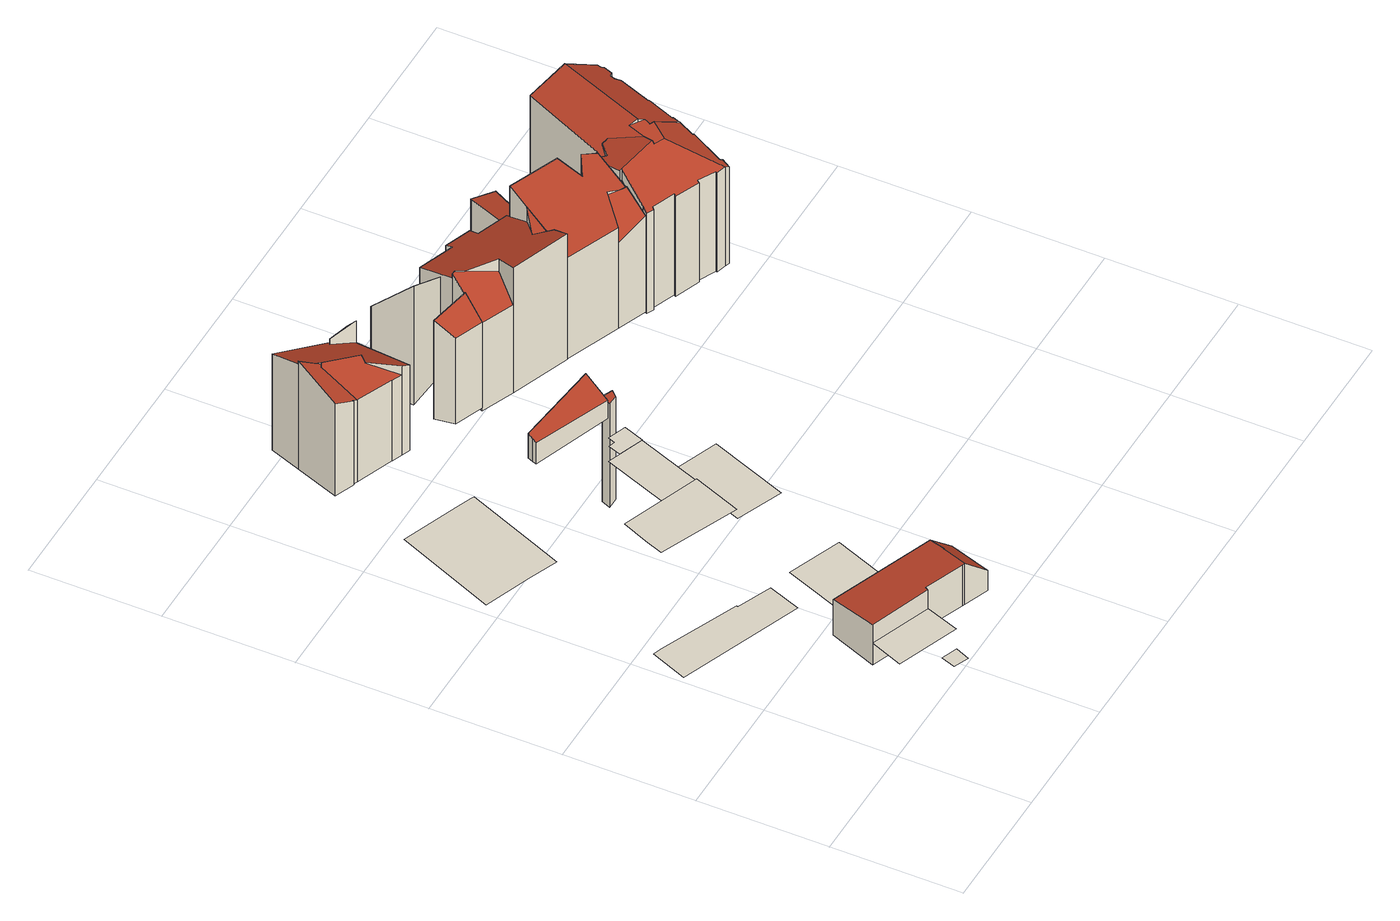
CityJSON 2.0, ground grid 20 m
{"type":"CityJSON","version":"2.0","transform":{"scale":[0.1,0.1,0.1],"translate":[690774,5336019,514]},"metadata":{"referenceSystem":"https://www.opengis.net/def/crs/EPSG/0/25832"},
"CityObjects":{
"building1":{"type":"Building","attributes":{"area_m2":55.53,"max_x":690797.88,"max_y":5336030,"min_x":690786.38,"min_y":5336021.5,"rf_extrusion_mode":"skip","rf_force_lod11":false,"rf_h_ground":518.7,"rf_h_pc_98p":0,"rf_h_roof_50p":0,"rf_h_roof_70p":0,"rf_h_roof_max":0,"rf_h_roof_min":0,"rf_is_glass_roof":false,"rf_nodata_frac":0.977,"rf_nodata_r":0,"rf_pc_select":"_HIGHEST_YET_INSUFFICIENT_COVERAGE","rf_pc_year":2026,"rf_pointcloud_unusable":true,"rf_pt_density":11.2,"rf_roof_planes":0,"rf_roof_type":"no points","rf_success":true,"rf_t_run":7,"source_file":"690_5336.gml"},"geometry":[{"type":"MultiSurface","lod":"0","boundaries":[[[0,1,2,3]]]}]},
"building2":{"type":"Building","attributes":{"area_m2":118.25,"max_x":690795.81,"max_y":5336057,"min_x":690774.81,"min_y":5336044,"rf_extrusion_mode":"skip","rf_force_lod11":false,"rf_h_ground":514.73,"rf_h_pc_98p":0,"rf_h_roof_50p":0,"rf_h_roof_70p":0,"rf_h_roof_max":0,"rf_h_roof_min":0,"rf_is_glass_roof":false,"rf_nodata_frac":1,"rf_nodata_r":0,"rf_pc_select":"_HIGHEST_YET_INSUFFICIENT_COVERAGE","rf_pc_year":0,"rf_pointcloud_unusable":true,"rf_pt_density":0,"rf_roof_planes":0,"rf_roof_type":"no points","rf_success":true,"rf_t_run":0,"source_file":"690_5336.gml"},"geometry":[{"type":"MultiSurface","lod":"0","boundaries":[[[4,5,6,7,8,9,10]]]}]},
"building3":{"type":"Building","attributes":{"area_m2":5.8,"max_x":690795.94,"max_y":5336022.5,"min_x":690792.81,"min_y":5336019,"rf_extrusion_mode":"skip","rf_force_lod11":false,"rf_h_ground":515.04,"rf_h_pc_98p":0,"rf_h_roof_50p":0,"rf_h_roof_70p":0,"rf_h_roof_max":0,"rf_h_roof_min":0,"rf_is_glass_roof":false,"rf_nodata_frac":0.25,"rf_nodata_r":0,"rf_pc_select":"_HIGHEST_YET_INSUFFICIENT_COVERAGE","rf_pc_year":2026,"rf_pointcloud_unusable":true,"rf_pt_density":12.44,"rf_roof_planes":0,"rf_roof_type":"no points","rf_success":true,"rf_t_run":4,"source_file":"690_5336.gml"},"geometry":[{"type":"MultiSurface","lod":"0","boundaries":[[[11,12,13,14]]]}]},
"building4":{"type":"Building","attributes":{"area_m2":101.1,"max_x":690793.38,"max_y":5336063.5,"min_x":690778.38,"min_y":5336051.5,"rf_extrusion_mode":"skip","rf_force_lod11":false,"rf_h_ground":532.24,"rf_h_pc_98p":0,"rf_h_roof_50p":0,"rf_h_roof_70p":0,"rf_h_roof_max":0,"rf_h_roof_min":0,"rf_is_glass_roof":false,"rf_nodata_frac":1,"rf_nodata_r":0,"rf_pc_select":"_HIGHEST_YET_INSUFFICIENT_COVERAGE","rf_pc_year":0,"rf_pointcloud_unusable":true,"rf_pt_density":0,"rf_roof_planes":0,"rf_roof_type":"no points","rf_success":true,"rf_t_run":0,"source_file":"690_5336.gml"},"geometry":[{"type":"MultiSurface","lod":"0","boundaries":[[[15,16,17,18,19]]]}]},
"building5":{"type":"Building","attributes":{"area_m2":160.46,"max_x":690811.12,"max_y":5336037.5,"min_x":690788.38,"min_y":5336023,"rf_extrusion_mode":"standard","rf_force_lod11":false,"rf_h_ground":514.7,"rf_h_pc_98p":0,"rf_h_roof_50p":521.37,"rf_h_roof_70p":521.88,"rf_h_roof_max":522.14,"rf_h_roof_min":518,"rf_is_glass_roof":false,"rf_nodata_frac":0.54,"rf_nodata_r":0,"rf_pc_select":"_HIGHEST_YET_INSUFFICIENT_COVERAGE","rf_pc_year":2026,"rf_pointcloud_unusable":false,"rf_pt_density":106.25,"rf_ridgelines":0,"rf_rmse_lod22":0.305,"rf_roof_planes":6,"rf_roof_type":"slanted","rf_success":true,"rf_t_run":72,"rf_volume_lod22":1063.98,"source_file":"690_5336.gml"},"children":["building5-1"]},
"building5-1":{"type":"BuildingPart","parents":["building5"],"geometry":[{"type":"Solid","lod":"2.2","boundaries":[[[[20,21,22,23,24,25,26,27,28]],[[29,21,20,30]],[[30,20,28,31]],[[31,28,27,32]],[[33,34,35]],[[34,33,36]],[[32,27,26,37]],[[38,25,24,39]],[[39,24,23,40]],[[35,22,21,29]],[[37,26,25,38]],[[40,23,22,35]],[[38,36,33,35,29,30,31,32,37]],[[36,38,39,40,35,34]]]],"semantics":{"surfaces":[{"type":"GroundSurface"},{"type":"WallSurface","on_footprint_edge":true},{"type":"WallSurface","on_footprint_edge":false},{"type":"RoofSurface","rf_azimuth":15.1,"rf_h_roof_50p":521.62,"rf_h_roof_70p":521.8,"rf_h_roof_max":522.1,"rf_h_roof_min":521.1,"rf_slope":6.58},{"type":"RoofSurface","rf_azimuth":106.77,"rf_h_roof_50p":519.92,"rf_h_roof_70p":520.71,"rf_h_roof_max":522.09,"rf_h_roof_min":517.8,"rf_slope":42.18}],"values":[[0,1,1,1,2,2,1,1,1,1,1,1,3,4]]}}]},
"building6":{"type":"Building","attributes":{"area_m2":212.73,"max_x":690792.81,"max_y":5336096.5,"min_x":690774.56,"min_y":5336076.5,"rf_extrusion_mode":"standard","rf_force_lod11":false,"rf_h_ground":515.73,"rf_h_pc_98p":0,"rf_h_roof_50p":534.85,"rf_h_roof_70p":534.91,"rf_h_roof_max":535.07,"rf_h_roof_min":534.55,"rf_is_glass_roof":false,"rf_nodata_frac":0.582,"rf_nodata_r":0,"rf_pc_select":"_HIGHEST_YET_INSUFFICIENT_COVERAGE","rf_pc_year":2026,"rf_pointcloud_unusable":false,"rf_pt_density":7.04,"rf_ridgelines":0,"rf_rmse_lod22":0,"rf_roof_planes":1,"rf_roof_type":"slanted","rf_success":true,"rf_t_run":19,"rf_volume_lod22":0,"source_file":"690_5336.gml"},"geometry":[{"type":"MultiSurface","lod":"0","boundaries":[[[41,42,43,44,45,46,47,48]]]}]},
"building7":{"type":"Building","attributes":{"area_m2":65.28,"max_x":690797.19,"max_y":5336071,"min_x":690787.69,"min_y":5336059,"rf_extrusion_mode":"skip","rf_force_lod11":false,"rf_h_ground":531.93,"rf_h_pc_98p":0,"rf_h_roof_50p":0,"rf_h_roof_70p":0,"rf_h_roof_max":0,"rf_h_roof_min":0,"rf_is_glass_roof":false,"rf_nodata_frac":0.969,"rf_nodata_r":0,"rf_pc_select":"_HIGHEST_YET_INSUFFICIENT_COVERAGE","rf_pc_year":2026,"rf_pointcloud_unusable":true,"rf_pt_density":4.5,"rf_roof_planes":0,"rf_roof_type":"no points","rf_success":true,"rf_t_run":6,"source_file":"690_5336.gml"},"geometry":[{"type":"MultiSurface","lod":"0","boundaries":[[[49,50,51,52]]]}]},
"building8":{"type":"Building","attributes":{"area_m2":98.35,"max_x":690802.12,"max_y":5336063,"min_x":690790.44,"min_y":5336048.5,"rf_extrusion_mode":"skip","rf_force_lod11":false,"rf_h_ground":530.83,"rf_h_pc_98p":0,"rf_h_roof_50p":0,"rf_h_roof_70p":0,"rf_h_roof_max":0,"rf_h_roof_min":0,"rf_is_glass_roof":false,"rf_nodata_frac":0.954,"rf_nodata_r":0,"rf_pc_select":"_HIGHEST_YET_INSUFFICIENT_COVERAGE","rf_pc_year":2026,"rf_pointcloud_unusable":true,"rf_pt_density":10.67,"rf_roof_planes":0,"rf_roof_type":"no points","rf_success":true,"rf_t_run":2,"source_file":"690_5336.gml"},"geometry":[{"type":"MultiSurface","lod":"0","boundaries":[[[53,54,55,56]]]}]},
"building9":{"type":"Building","attributes":{"area_m2":113.41,"max_x":690807.62,"max_y":5336048,"min_x":690794.75,"min_y":5336033,"rf_extrusion_mode":"standard","rf_force_lod11":false,"rf_h_ground":514.87,"rf_h_pc_98p":0,"rf_h_roof_50p":518.5,"rf_h_roof_70p":518.53,"rf_h_roof_max":518.61,"rf_h_roof_min":517.89,"rf_is_glass_roof":false,"rf_nodata_frac":0.562,"rf_nodata_r":0,"rf_pc_select":"_HIGHEST_YET_INSUFFICIENT_COVERAGE","rf_pc_year":2026,"rf_pointcloud_unusable":false,"rf_pt_density":38.87,"rf_ridgelines":0,"rf_rmse_lod22":0,"rf_roof_planes":1,"rf_roof_type":"slanted","rf_success":true,"rf_t_run":45,"rf_volume_lod22":0,"source_file":"690_5336.gml"},"geometry":[{"type":"MultiSurface","lod":"0","boundaries":[[[57,58,59,60]]]}]},
"building10":{"type":"Building","attributes":{"area_m2":12.14,"max_x":690798.31,"max_y":5336073,"min_x":690793.38,"min_y":5336069,"rf_extrusion_mode":"skip","rf_force_lod11":false,"rf_h_ground":531.98,"rf_h_pc_98p":0,"rf_h_roof_50p":0,"rf_h_roof_70p":0,"rf_h_roof_max":0,"rf_h_roof_min":0,"rf_is_glass_roof":false,"rf_nodata_frac":0.854,"rf_nodata_r":0,"rf_pc_select":"_HIGHEST_YET_INSUFFICIENT_COVERAGE","rf_pc_year":2026,"rf_pointcloud_unusable":true,"rf_pt_density":9.14,"rf_roof_planes":0,"rf_roof_type":"no points","rf_success":true,"rf_t_run":3,"source_file":"690_5336.gml"},"geometry":[{"type":"MultiSurface","lod":"0","boundaries":[[[61,62,63,64,65,66]]]}]},
"building11":{"type":"Building","attributes":{"area_m2":177.84,"max_x":690805,"max_y":5336092,"min_x":690786.44,"min_y":5336074.5,"rf_extrusion_mode":"standard","rf_force_lod11":false,"rf_h_ground":530.38,"rf_h_pc_98p":0,"rf_h_roof_50p":534.44,"rf_h_roof_70p":534.75,"rf_h_roof_max":535.25,"rf_h_roof_min":533.52,"rf_is_glass_roof":false,"rf_nodata_frac":0.582,"rf_nodata_r":0,"rf_pc_select":"_HIGHEST_YET_INSUFFICIENT_COVERAGE","rf_pc_year":2026,"rf_pointcloud_unusable":false,"rf_pt_density":15,"rf_ridgelines":0,"rf_rmse_lod22":1.59,"rf_roof_planes":3,"rf_roof_type":"slanted","rf_success":true,"rf_t_run":34,"rf_volume_lod22":165.18,"source_file":"690_5336.gml"},"children":["building11-1"]},
"building11-1":{"type":"BuildingPart","parents":["building11"],"geometry":[{"type":"Solid","lod":"2.2","boundaries":[[[[67,68,69,70,71]],[[72,70,69,73]],[[74,71,70,72]],[[75,67,71,74]],[[73,69,68,76]],[[76,68,67,75]],[[76,75,74,72,73]]]],"semantics":{"surfaces":[{"type":"GroundSurface"},{"type":"WallSurface","on_footprint_edge":true},{"type":"RoofSurface","rf_azimuth":194.03,"rf_h_roof_50p":534.64,"rf_h_roof_70p":534.89,"rf_h_roof_max":535.48,"rf_h_roof_min":533.81,"rf_slope":21.94}],"values":[[0,1,1,1,1,1,2]]}}]},
"building12":{"type":"Building","attributes":{"area_m2":359.8,"max_x":690824.88,"max_y":5336087.5,"min_x":690795,"min_y":5336060.5,"rf_extrusion_mode":"standard","rf_force_lod11":false,"rf_h_ground":514.61,"rf_h_pc_98p":0,"rf_h_roof_50p":532.99,"rf_h_roof_70p":533.47,"rf_h_roof_max":534.59,"rf_h_roof_min":532.16,"rf_is_glass_roof":false,"rf_nodata_frac":0.483,"rf_nodata_r":0,"rf_pc_select":"_HIGHEST_YET_INSUFFICIENT_COVERAGE","rf_pc_year":2026,"rf_pointcloud_unusable":false,"rf_pt_density":21.62,"rf_ridgelines":0,"rf_rmse_lod22":12.02,"rf_roof_planes":5,"rf_roof_type":"slanted","rf_success":true,"rf_t_run":76,"rf_volume_lod22":43.85,"source_file":"690_5336.gml"},"children":["building12-1"]},
"building12-1":{"type":"BuildingPart","parents":["building12"],"geometry":[{"type":"Solid","lod":"2.2","boundaries":[[[[77,78,79,80]],[[81,78,77,82]],[[83,79,78,81]],[[82,77,80,84]],[[84,80,79,83]],[[84,83,81,82]]]],"semantics":{"surfaces":[{"type":"GroundSurface"},{"type":"WallSurface","on_footprint_edge":true},{"type":"RoofSurface","rf_azimuth":156.81,"rf_h_roof_50p":533.51,"rf_h_roof_70p":533.57,"rf_h_roof_max":533.72,"rf_h_roof_min":533.32,"rf_slope":17.63}],"values":[[0,1,1,1,1,2]]}}]},
"building13":{"type":"Building","attributes":{"area_m2":165.88,"max_x":690801.81,"max_y":5336120.5,"min_x":690784.88,"min_y":5336104,"rf_extrusion_mode":"standard","rf_force_lod11":false,"rf_h_ground":515.28,"rf_h_pc_98p":0,"rf_h_roof_50p":531.59,"rf_h_roof_70p":532.35,"rf_h_roof_max":534.1,"rf_h_roof_min":529.3,"rf_h_roof_ridge":533.39,"rf_is_glass_roof":false,"rf_nodata_frac":0.485,"rf_nodata_r":0,"rf_pc_select":"_HIGHEST_YET_INSUFFICIENT_COVERAGE","rf_pc_year":2026,"rf_pointcloud_unusable":false,"rf_pt_density":13.06,"rf_ridgelines":1,"rf_rmse_lod22":0.379,"rf_roof_planes":5,"rf_roof_type":"slanted","rf_success":true,"rf_t_run":27,"rf_volume_lod22":2638.62,"source_file":"690_5336.gml"},"children":["building13-1"]},
"building13-1":{"type":"BuildingPart","parents":["building13"],"geometry":[{"type":"Solid","lod":"2.2","boundaries":[[[[85,86,87,88,89,90,91,92,93,94,95,96,97]],[[98,91,90,99]],[[100,87,86,101]],[[102,103,104]],[[105,94,93,106]],[[107,105,108,109]],[[110,95,94,105,107]],[[111,112,113,114]],[[115,97,96,116]],[[109,108,116,117]],[[117,116,96,95,110]],[[118,119,120]],[[121,122,120]],[[106,93,92,121]],[[122,121,92,91,98]],[[119,118,103,102]],[[114,113,102]],[[123,124,125]],[[112,111,125]],[[124,123,126,127]],[[128,89,88,129]],[[99,90,89,128]],[[129,88,87,100]],[[127,126,85,97,115]],[[101,86,85,126]],[[117,110,107,109]],[[99,128,129,104,103,118,120,122,98]],[[127,115,116,108,105,106,121,120,119,102,113,112,125,124]],[[101,126,123,125,111,114,102,104,129,100]]]],"semantics":{"surfaces":[{"type":"GroundSurface"},{"type":"WallSurface","on_footprint_edge":true},{"type":"WallSurface","on_footprint_edge":false},{"type":"RoofSurface","rf_azimuth":14.67,"rf_h_roof_50p":529.76,"rf_h_roof_70p":530.04,"rf_h_roof_max":531.21,"rf_h_roof_min":528.69,"rf_slope":51.05},{"type":"RoofSurface","rf_azimuth":150.55,"rf_h_roof_50p":532.72,"rf_h_roof_70p":533.29,"rf_h_roof_max":535.03,"rf_h_roof_min":530.35,"rf_slope":31.25},{"type":"RoofSurface","rf_azimuth":75.11,"rf_h_roof_50p":530.86,"rf_h_roof_70p":531.6,"rf_h_roof_max":534.46,"rf_h_roof_min":527.68,"rf_slope":27.19},{"type":"RoofSurface","rf_azimuth":196.42,"rf_h_roof_50p":531.48,"rf_h_roof_70p":532.02,"rf_h_roof_max":533.33,"rf_h_roof_min":529.95,"rf_slope":26.17}],"values":[[0,1,1,2,1,2,1,2,1,2,1,2,2,1,1,2,2,2,2,2,1,1,1,1,1,3,4,5,6]]}}]},
"building14":{"type":"Building","attributes":{"area_m2":167.84,"max_x":690814.25,"max_y":5336116,"min_x":690797.38,"min_y":5336099.5,"rf_extrusion_mode":"standard","rf_force_lod11":false,"rf_h_ground":515.13,"rf_h_pc_98p":0,"rf_h_roof_50p":532.86,"rf_h_roof_70p":533.44,"rf_h_roof_max":536.05,"rf_h_roof_min":530.88,"rf_is_glass_roof":false,"rf_nodata_frac":0.7,"rf_nodata_r":0,"rf_pc_select":"_HIGHEST_YET_INSUFFICIENT_COVERAGE","rf_pc_year":2026,"rf_pointcloud_unusable":false,"rf_pt_density":10.59,"rf_ridgelines":0,"rf_rmse_lod22":1.64,"rf_roof_planes":3,"rf_roof_type":"slanted","rf_success":true,"rf_t_run":15,"rf_volume_lod22":975.79,"source_file":"690_5336.gml"},"children":["building14-1","building14-2"]},
"building14-1":{"type":"BuildingPart","parents":["building14"],"geometry":[{"type":"Solid","lod":"2.2","boundaries":[[[[130,131,132,133]],[[134,131,130,135]],[[135,130,133,136]],[[137,132,131,134]],[[136,133,132,137]],[[136,137,134,135]]]],"semantics":{"surfaces":[{"type":"GroundSurface"},{"type":"WallSurface","on_footprint_edge":true},{"type":"RoofSurface","rf_azimuth":31.41,"rf_h_roof_50p":531.41,"rf_h_roof_70p":532.58,"rf_h_roof_max":536.05,"rf_h_roof_min":527.96,"rf_slope":49.55}],"values":[[0,1,1,1,1,2]]}}]},
"building14-2":{"type":"BuildingPart","parents":["building14"],"geometry":[{"type":"Solid","lod":"2.2","boundaries":[[[[138,139,140,141]],[[142,141,140,143]],[[144,138,141,142]],[[143,140,139,145]],[[145,139,138,144]],[[145,144,142,143]]]],"semantics":{"surfaces":[{"type":"GroundSurface"},{"type":"WallSurface","on_footprint_edge":true},{"type":"RoofSurface","rf_azimuth":201.57,"rf_h_roof_50p":532.22,"rf_h_roof_70p":532.7,"rf_h_roof_max":533.72,"rf_h_roof_min":530.8,"rf_slope":40.43}],"values":[[0,1,1,1,1,2]]}}]},
"building15":{"type":"Building","attributes":{"area_m2":195.93,"max_x":690828.19,"max_y":5336111,"min_x":690809.56,"min_y":5336094,"rf_extrusion_mode":"standard","rf_force_lod11":false,"rf_h_ground":514.5,"rf_h_pc_98p":0,"rf_h_roof_50p":533.77,"rf_h_roof_70p":534.08,"rf_h_roof_max":536.18,"rf_h_roof_min":531.11,"rf_h_roof_ridge":534.13,"rf_is_glass_roof":false,"rf_nodata_frac":0.662,"rf_nodata_r":0,"rf_pc_select":"_HIGHEST_YET_INSUFFICIENT_COVERAGE","rf_pc_year":2026,"rf_pointcloud_unusable":false,"rf_pt_density":10.07,"rf_ridgelines":1,"rf_rmse_lod22":1.03,"rf_roof_planes":4,"rf_roof_type":"slanted","rf_success":true,"rf_t_run":30,"rf_volume_lod22":3805.89,"source_file":"690_5336.gml"},"children":["building15-1"]},
"building15-1":{"type":"BuildingPart","parents":["building15"],"geometry":[{"type":"Solid","lod":"2.2","boundaries":[[[[146,147,148,149,150,151,152,153,154,155,156,157]],[[158,157,156,159]],[[160,146,157,158]],[[159,156,155,161]],[[161,155,154,162]],[[163,164,165,166]],[[167,151,150,165]],[[162,154,153,168]],[[169,170,171,172]],[[168,153,152,171]],[[166,165,150,149,173]],[[173,149,148,174,175]],[[176,177,178]],[[175,174,178]],[[179,180,177,176]],[[172,171,152,151,167]],[[170,169,181]],[[164,163,181]],[[180,147,146,160]],[[174,148,147,180,179]],[[164,181,169,172,167,165]],[[180,160,158,159,161,162,168,171,170,181,163,166,173,175,178,177]],[[174,179,176,178]]]],"semantics":{"surfaces":[{"type":"GroundSurface"},{"type":"WallSurface","on_footprint_edge":true},{"type":"WallSurface","on_footprint_edge":false},{"type":"RoofSurface","rf_azimuth":199.43,"rf_h_roof_50p":532.8,"rf_h_roof_70p":533.63,"rf_h_roof_max":536.82,"rf_h_roof_min":530.56,"rf_slope":36.75},{"type":"RoofSurface","rf_azimuth":18.53,"rf_h_roof_50p":533.84,"rf_h_roof_70p":534.96,"rf_h_roof_max":537.21,"rf_h_roof_min":531.19,"rf_slope":22.72},{"type":"RoofSurface","rf_azimuth":179.18,"rf_h_roof_50p":535.64,"rf_h_roof_70p":535.87,"rf_h_roof_max":536.56,"rf_h_roof_min":534.49,"rf_slope":24.78}],"values":[[0,1,1,1,1,2,1,1,2,1,1,1,2,2,2,1,2,2,1,1,3,4,5]]}}]},
"building16":{"type":"Building","attributes":{"area_m2":160.98,"max_x":690840.81,"max_y":5336104.5,"min_x":690823.75,"min_y":5336088.5,"rf_extrusion_mode":"standard","rf_force_lod11":false,"rf_h_ground":514.56,"rf_h_pc_98p":0,"rf_h_roof_50p":532.47,"rf_h_roof_70p":534.05,"rf_h_roof_max":536.36,"rf_h_roof_min":529.97,"rf_is_glass_roof":false,"rf_nodata_frac":0.599,"rf_nodata_r":0,"rf_pc_select":"_HIGHEST_YET_INSUFFICIENT_COVERAGE","rf_pc_year":2026,"rf_pointcloud_unusable":false,"rf_pt_density":50.25,"rf_ridgelines":0,"rf_rmse_lod22":0.991,"rf_roof_planes":7,"rf_roof_type":"slanted","rf_success":true,"rf_t_run":39,"rf_volume_lod22":3260.03,"source_file":"690_5336.gml"},"children":["building16-1"]},
"building16-1":{"type":"BuildingPart","parents":["building16"],"geometry":[{"type":"Solid","lod":"2.2","boundaries":[[[[182,183,184,185,186,187,188,189,190]],[[191,192,193,194]],[[194,193,184,183,195]],[[196,197,198,199]],[[200,182,190,201]],[[202,185,184,193]],[[203,188,187,204,205]],[[201,190,189,197,196]],[[197,189,188,203]],[[206,186,185,202]],[[204,187,186,206,207]],[[199,198,208]],[[205,204,208]],[[207,206,192,191,209]],[[209,191,210,211]],[[211,210,195,212]],[[212,195,183,182,200]],[[205,208,198,197,203]],[[192,206,202,193]],[[195,210,191,194]],[[212,200,201,196,199,208,204,207,209,211]]]],"semantics":{"surfaces":[{"type":"GroundSurface"},{"type":"WallSurface","on_footprint_edge":false},{"type":"WallSurface","on_footprint_edge":true},{"type":"RoofSurface","rf_azimuth":232.08,"rf_h_roof_50p":532.94,"rf_h_roof_70p":533.58,"rf_h_roof_max":534.84,"rf_h_roof_min":530.5,"rf_slope":39.31},{"type":"RoofSurface","rf_azimuth":17.07,"rf_h_roof_50p":530.26,"rf_h_roof_70p":530.49,"rf_h_roof_max":537.29,"rf_h_roof_min":529.47,"rf_slope":35.65},{"type":"RoofSurface","rf_azimuth":3.94,"rf_h_roof_50p":530.82,"rf_h_roof_70p":531.65,"rf_h_roof_max":537.89,"rf_h_roof_min":529.64,"rf_slope":38.96},{"type":"RoofSurface","rf_azimuth":199.53,"rf_h_roof_50p":535.55,"rf_h_roof_70p":536.43,"rf_h_roof_max":538.1,"rf_h_roof_min":532.86,"rf_slope":23.81}],"values":[[0,1,2,1,2,2,2,2,2,2,2,1,1,1,1,1,2,3,4,5,6]]}}]},
"building17":{"type":"Building","attributes":{"area_m2":28.83,"max_x":690843.75,"max_y":5336116,"min_x":690836.75,"min_y":5336109,"rf_extrusion_mode":"standard","rf_force_lod11":false,"rf_h_ground":514.51,"rf_h_pc_98p":0,"rf_h_roof_50p":520.2,"rf_h_roof_70p":521.56,"rf_h_roof_max":521.92,"rf_h_roof_min":519.98,"rf_is_glass_roof":false,"rf_nodata_frac":0.623,"rf_nodata_r":0,"rf_pc_select":"_HIGHEST_YET_INSUFFICIENT_COVERAGE","rf_pc_year":2026,"rf_pointcloud_unusable":false,"rf_pt_density":70.79,"rf_ridgelines":0,"rf_rmse_lod22":0.1,"rf_roof_planes":2,"rf_roof_type":"slanted","rf_success":true,"rf_t_run":23,"rf_volume_lod22":182.81,"source_file":"690_5336.gml"},"children":["building17-1"]},
"building17-1":{"type":"BuildingPart","parents":["building17"],"geometry":[{"type":"Solid","lod":"2.2","boundaries":[[[[213,214,215,216,217,218]],[[219,217,216,220]],[[221,218,217,219]],[[222,213,218,221]],[[220,216,215,223]],[[223,215,214,224]],[[224,214,213,222]],[[224,222,221,219,220,223]]]],"semantics":{"surfaces":[{"type":"GroundSurface"},{"type":"WallSurface","on_footprint_edge":true},{"type":"RoofSurface","rf_azimuth":111.43,"rf_h_roof_50p":520.9,"rf_h_roof_70p":521.27,"rf_h_roof_max":521.86,"rf_h_roof_min":519.84,"rf_slope":21.52}],"values":[[0,1,1,1,1,1,1,2]]}}]},
"building18":{"type":"Building","attributes":{"area_m2":337.88,"max_x":690859.69,"max_y":5336112,"min_x":690836.62,"min_y":5336083,"rf_extrusion_mode":"standard","rf_force_lod11":false,"rf_h_ground":514.51,"rf_h_pc_98p":0,"rf_h_roof_50p":535.77,"rf_h_roof_70p":536.37,"rf_h_roof_max":536.94,"rf_h_roof_min":532.55,"rf_h_roof_ridge":537.63,"rf_is_glass_roof":false,"rf_nodata_frac":0.00148,"rf_nodata_r":0,"rf_pc_select":"PREFERRED_AND_LATEST","rf_pc_year":2026,"rf_pointcloud_unusable":false,"rf_pt_density":584.37,"rf_ridgelines":4,"rf_rmse_lod22":1.33,"rf_roof_planes":19,"rf_roof_type":"slanted","rf_success":true,"rf_t_run":191,"rf_volume_lod22":7071.65,"source_file":"690_5336.gml"},"children":["building18-1"]},
"building18-1":{"type":"BuildingPart","parents":["building18"],"geometry":[{"type":"Solid","lod":"2.2","boundaries":[[[[225,226,227,228,229,230,231,232,233,234,235,236,237,238,239,240,241,242,243,244,245,246,247,248,249,250,251,252,253,254,255,256,257,258]],[[259,253,252,260]],[[261,249,248,262]],[[263,247,246,264]],[[265,242,241,266]],[[266,241,240,267]],[[267,240,239,268]],[[269,270,245,244,271,272]],[[264,246,245,270]],[[268,239,238,273]],[[274,234,233,275]],[[276,235,234,274]],[[277,236,235,276]],[[278,237,236,277]],[[279,232,231,280]],[[280,231,230,281]],[[273,238,237,278]],[[275,233,232,279]],[[282,283,284,285]],[[286,227,226,287]],[[285,284,228,227,286]],[[288,289,290,291]],[[281,230,229,289,288]],[[292,258,257,293,294]],[[294,293,295,296]],[[297,298,299,300]],[[298,255,254,301]],[[301,254,253,259]],[[302,225,258,292]],[[303,304,305]],[[271,244,243,306]],[[307,308,306,309]],[[272,271,308,307]],[[310,311,250,249,261]],[[262,248,247,263]],[[309,306,243,242,265]],[[312,313,314,315]],[[316,317,318,319]],[[293,257,256,314]],[[320,251,250,311]],[[260,252,251,320]],[[296,295,313,312]],[[321,322,323]],[[324,325,270,269]],[[326,327,328]],[[322,321,329]],[[291,290,330,331,332]],[[331,330,283,282]],[[332,331,304,303]],[[289,229,228,284]],[[327,326,333]],[[319,318,325,324]],[[300,299,311,310]],[[315,314,256,255,298,297]],[[317,316,334]],[[287,226,225,302]],[[308,271,306]],[[313,295,293,314]],[[332,303,335,275,279,280,281,288,291]],[[289,284,283,330,290]],[[327,333,335,303,305,336,329,321,323,328]],[[326,307,309,265,266,267,268,273,278,277,276,274,275,335,333]],[[334,316,319,324,269,272,307,326,328]],[[311,299,298,301,259,260,320]],[[317,334,328,323,322,261,262,263,264,270,325,318]],[[287,302,292,294,296,312,315,297,300,310,261,322,329,336,305,304,331,282,285,286]]]],"semantics":{"surfaces":[{"type":"GroundSurface"},{"type":"WallSurface","on_footprint_edge":true},{"type":"WallSurface","on_footprint_edge":false},{"type":"RoofSurface","rf_azimuth":213.78,"rf_h_roof_50p":534.6,"rf_h_roof_70p":535.39,"rf_h_roof_max":536.52,"rf_h_roof_min":531.7,"rf_slope":43.03},{"type":"RoofSurface","rf_azimuth":110.67,"rf_h_roof_50p":532.79,"rf_h_roof_70p":533.06,"rf_h_roof_max":533.23,"rf_h_roof_min":532.62,"rf_slope":43.3},{"type":"RoofSurface","rf_azimuth":129.78,"rf_h_roof_50p":534.62,"rf_h_roof_70p":535.38,"rf_h_roof_max":536.91,"rf_h_roof_min":532.29,"rf_slope":31.65},{"type":"RoofSurface","rf_azimuth":111.49,"rf_h_roof_50p":532.51,"rf_h_roof_70p":534.11,"rf_h_roof_max":534.3,"rf_h_roof_min":532.34,"rf_slope":42.44},{"type":"RoofSurface","rf_azimuth":96.01,"rf_h_roof_50p":536.82,"rf_h_roof_70p":536.83,"rf_h_roof_max":537.24,"rf_h_roof_min":536.75,"rf_slope":1.58},{"type":"RoofSurface","rf_azimuth":200.15,"rf_h_roof_50p":534.61,"rf_h_roof_70p":535.52,"rf_h_roof_max":537.32,"rf_h_roof_min":532.62,"rf_slope":35.46},{"type":"RoofSurface","rf_azimuth":351.74,"rf_h_roof_50p":536.24,"rf_h_roof_70p":536.49,"rf_h_roof_max":537.32,"rf_h_roof_min":535.36,"rf_slope":14.82},{"type":"RoofSurface","rf_azimuth":109.45,"rf_h_roof_50p":532.26,"rf_h_roof_70p":532.26,"rf_h_roof_max":532.65,"rf_h_roof_min":531.87,"rf_slope":39.69},{"type":"RoofSurface","rf_azimuth":293.02,"rf_h_roof_50p":535.93,"rf_h_roof_70p":536.48,"rf_h_roof_max":537.49,"rf_h_roof_min":533.92,"rf_slope":23.02},{"type":"RoofSurface","rf_azimuth":110.34,"rf_h_roof_50p":535.56,"rf_h_roof_70p":536.31,"rf_h_roof_max":537.49,"rf_h_roof_min":533.62,"rf_slope":30.07}],"values":[[0,1,1,1,1,1,1,1,1,1,1,1,1,1,1,1,1,1,2,1,1,2,1,1,2,2,1,1,1,2,1,2,2,1,1,1,2,2,1,1,1,2,2,2,2,2,2,2,2,1,2,2,2,1,2,1,3,4,5,6,7,8,9,10,11,12]]}}]}
},
"vertices":[
[219,24,47],[238,76,47],[144,111,47],[124,60,47],
[8,324,7],[199,251,7],[218,301,7],[164,323,7],[165,325,7],[44,376,7],[31,381,7],
[220,24,10],[196,33,10],[188,11,10],[211,2,10],
[44,376,182],[165,325,182],[194,400,182],[72,445,182],[55,405,182],
[144,111,7],[173,185,7],[335,122,7],[371,108,7],[345,41,7],[306,56,7],[302,57,7],[241,81,7],[238,76,7],[173,185,71],[144,111,80],[238,76,81],[241,81,81],[325,96,76],[325,96,75],[335,122,73],[324,96,76],[302,57,81],[306,56,81],[345,41,43],[371,108,38],
[6,619,17],[78,592,17],[124,574,17],[143,619,17],[188,730,17],[183,732,17],[163,740,17],[71,775,17],
[137,421,179],[194,400,179],[232,501,179],[175,522,179],
[235,294,168],[281,415,168],[210,442,168],[164,323,168],
[290,139,9],[337,259,9],[254,291,9],[208,171,9],
[194,515,180],[232,501,180],[243,532,180],[215,542,180],[211,531,180],[201,534,180],
[147,628,164],[281,610,164],[264,569,164],[141,613,164],[143,619,164],[141,613,202],[264,569,197],[143,619,205],[147,628,208],[281,610,215],
[268,579,6],[288,574,6],[280,565,6],[262,565,6],[288,574,193],[268,579,197],[280,565,192],[262,565,194],
[222,855,13],[205,861,13],[205,862,13],[147,884,13],[140,887,13],[140,886,13],[109,898,13],[134,966,13],[152,1014,13],[249,977,13],[278,966,13],[271,949,13],[234,850,13],[109,898,180],[140,886,165],[205,862,159],[205,861,159],[161,945,192],[161,945,189],[155,942,190],[249,977,144],[152,1014,187],[249,977,150],[239,972,150],[239,972,159],[278,966,154],[209,910,182],[209,910,173],[162,945,191],[162,945,192],[234,850,168],[271,949,137],[271,949,176],[158,948,192],[158,948,193],[155,950,194],[134,966,203],[134,966,209],[202,900,177],[202,900,178],[203,901,177],[222,855,158],[222,855,174],[140,887,165],[147,884,162],
[322,953,11],[403,921,11],[387,882,11],[318,887,11],[403,921,141],[322,953,159],[318,887,227],[387,882,189],
[355,803,11],[311,820,11],[306,851,11],[368,835,11],[368,835,196],[306,851,189],[355,803,166],[311,820,166],
[542,862,5],[527,824,5],[507,773,5],[497,748,5],[406,783,5],[355,803,5],[378,860,5],[403,921,5],[457,900,5],[461,912,5],[501,896,5],[494,880,5],[494,880,181],[501,896,174],[542,862,182],[461,912,173],[457,900,178],[429,816,215],[429,816,192],[406,783,164],[406,783,231],[355,803,165],[403,921,177],[384,859,212],[384,859,204],[378,860,204],[378,860,211],[497,748,233],[507,773,202],[507,773,222],[494,799,214],[494,799,213],[495,798,213],[527,824,225],[527,824,199],[395,848,207],
[539,856,6],[618,825,6],[658,810,6],[668,806,6],[661,786,6],[641,733,6],[627,697,6],[582,715,6],[497,748,6],[645,803,173],[645,803,164],[658,810,156],[658,810,167],[618,825,156],[582,715,188],[582,715,160],[619,751,202],[619,751,208],[539,856,240],[497,748,189],[668,806,157],[627,697,180],[641,733,204],[641,733,207],[661,786,172],[661,786,229],[633,739,205],[645,803,233],[617,786,188],[617,786,223],[618,825,239],
[658,902,5],[627,913,5],[628,915,5],[651,971,5],[698,958,5],[666,899,5],[698,958,58],[651,971,77],[666,899,61],[658,902,65],[628,915,78],[627,913,78],
[816,788,5],[799,745,5],[801,745,5],[796,730,5],[786,706,5],[766,657,5],[770,655,5],[764,642,5],[757,644,5],[742,649,5],[742,651,5],[714,664,5],[713,661,5],[674,676,5],[675,679,5],[639,693,5],[637,690,5],[626,695,5],[630,703,5],[646,746,5],[663,793,5],[668,806,5],[685,799,5],[743,929,5],[795,904,5],[843,880,5],[855,874,5],[857,874,5],[855,869,5],[847,872,5],[846,871,5],[841,857,5],[833,839,5],[814,789,5],[855,869,180],[857,874,180],[795,904,232],[743,929,207],[685,799,206],[668,806,199],[626,695,186],[637,690,186],[639,693,188],[675,679,188],[663,793,214],[663,793,199],[646,746,204],[646,746,226],[674,676,186],[742,649,184],[757,644,185],[742,651,185],[714,664,187],[713,661,185],[764,642,180],[770,655,183],[766,657,185],[792,733,199],[792,733,188],[796,730,184],[796,730,196],[801,745,196],[799,745,197],[786,706,195],[786,706,184],[783,706,186],[783,706,196],[814,789,198],[833,839,187],[833,839,198],[828,846,195],[828,846,202],[846,871,197],[846,871,188],[842,874,192],[842,874,200],[847,872,188],[816,788,197],[752,748,228],[752,748,223],[745,751,228],[630,703,162],[651,745,226],[651,745,206],[630,703,193],[843,880,200],[843,880,192],[830,854,202],[830,854,195],[841,857,187],[841,857,197],[695,797,214],[695,797,211],[673,778,205],[673,778,218],[855,874,182],[741,767,228],[741,767,233],[730,774,228],[664,793,214],[664,793,199],[713,731,232],[713,731,229],[719,746,228],[749,761,228],[791,730,188],[791,730,199],[791,730,202],[711,727,229],[706,794,215],[728,720,228],[748,757,228]
]}
